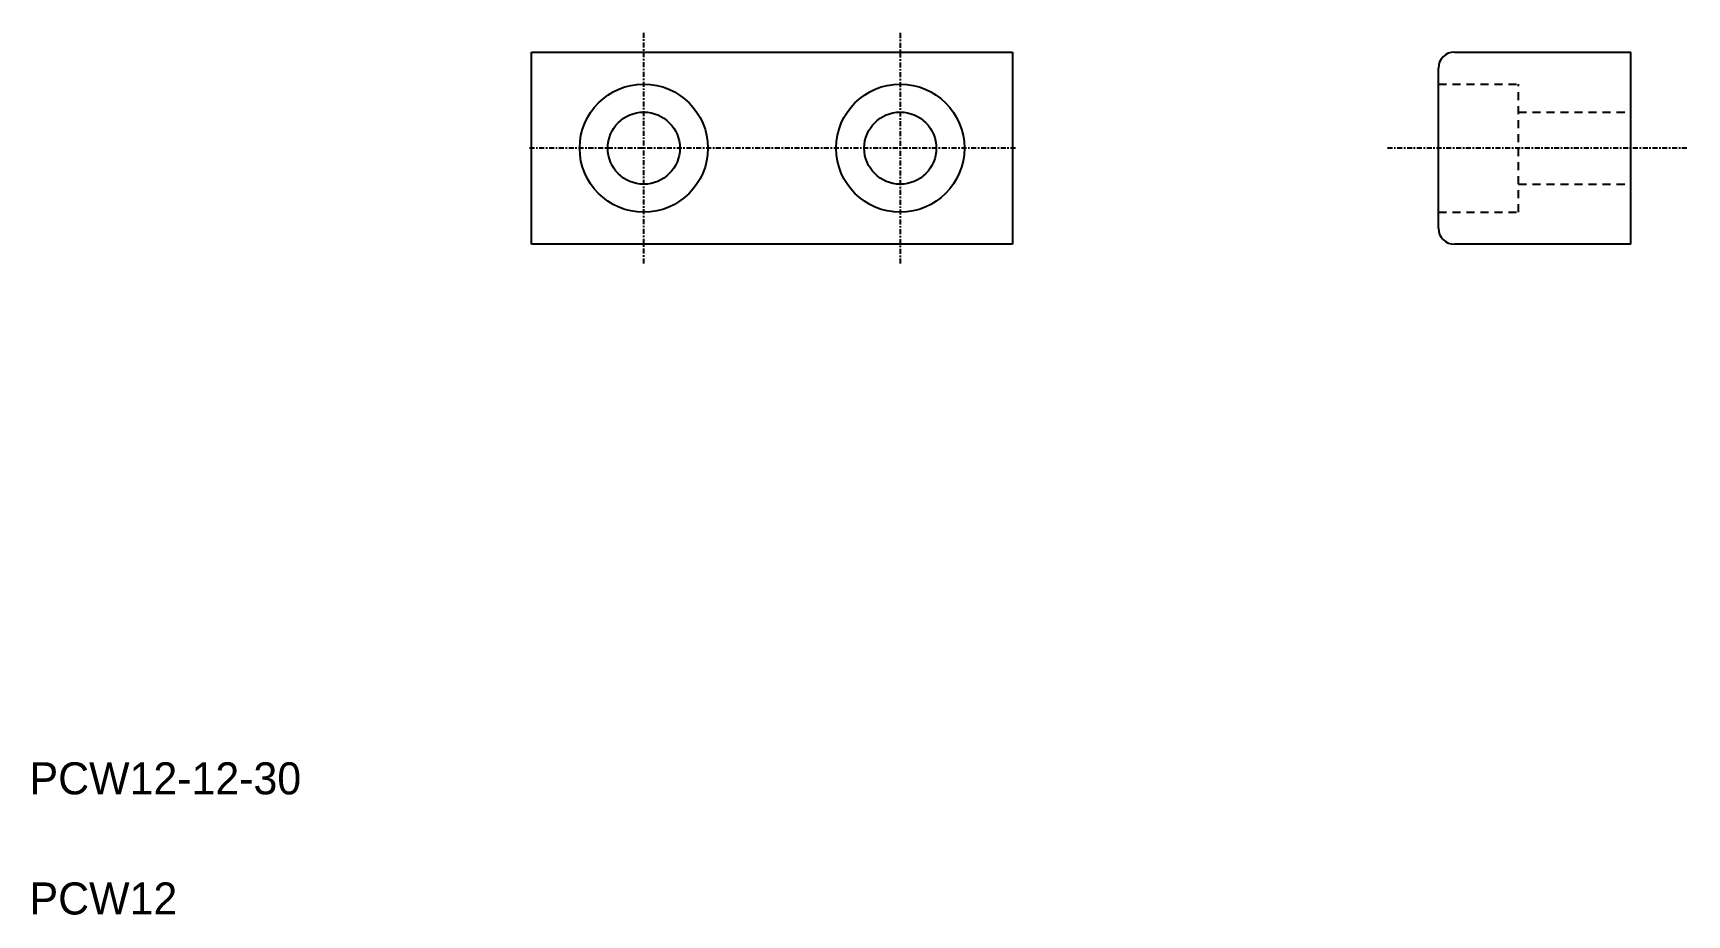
# Model space of a CAD drawing. Extents: x 5 to 108, y 5 to 60.
import ezdxf

# ---------------------------------------------------------------- set-up
doc = ezdxf.new("R2010")
doc.units = 0
doc.header["$LTSCALE"] = 0.25
doc.linetypes.add('CENTER', pattern=[2, 1.25, -0.25, 0.25, -0.25])
doc.linetypes.add('DASHED', pattern=[3.5, 2, -1.5])
doc.layers.get('0').update_dxf_attribs({"linetype": 'CONTINUOUS'})
doc.layers.add('CENTER', color=1, linetype='CENTER')

msp = doc.modelspace()

# ---------------------------------------------------------------- linework, layer by layer
for p, q in [((36.32, 46.84), (36.32, 58.84)), ((36.32, 58.84), (66.32, 58.84)), ((66.32, 58.84), (66.32, 46.84)), ((93.89, 58.84), (104.89, 58.84)), ((104.89, 46.84), (104.89, 58.84)), ((92.89, 47.84), (92.89, 57.84)), ((36.32, 52.84), (36.32, 52.84)), ((36.32, 49.84), (36.32, 49.84)), ((66.32, 46.84), (36.32, 46.84)), ((104.89, 46.84), (93.89, 46.84))]:
    msp.add_line(p, q)
at = {"color": 3, "linetype": 'DASHED'}
for p, q in [((92.89, 56.84), (97.89, 56.84)), ((97.89, 48.84), (97.89, 56.84)), ((97.89, 55.09), (104.89, 55.09)), ((97.89, 50.59), (104.89, 50.59)), ((92.89, 48.84), (97.89, 48.84))]:
    msp.add_line(p, q, dxfattribs=at)
for centre, radius in [((43.32, 52.84), 4), ((59.32, 52.84), 4), ((43.32, 52.84), 2.25), ((59.32, 52.84), 2.25)]:
    msp.add_circle(centre, radius)
for centre, start, end in [((93.89, 57.84), 90, 180), ((93.89, 47.84), 180, 270)]:
    msp.add_arc(centre, 1, start, end)
at = {"layer": 'CENTER', "color": 1, "linetype": 'CENTER'}
for p, q in [((43.32, 45.65), (43.32, 60.03)), ((59.32, 60.03), (59.32, 45.65)), ((66.51, 52.84), (36.13, 52.84)), ((108.4, 52.84), (89.65, 52.84))]:
    msp.add_line(p, q, dxfattribs=at)

# ---------------------------------------------------------------- texts
for s, p in [('PCW12-12-30', (5, 12.5)), ('PCW12', (5, 5))]:
    msp.add_text(s, height=2).set_placement(p)

doc.saveas('drawing.dxf')
